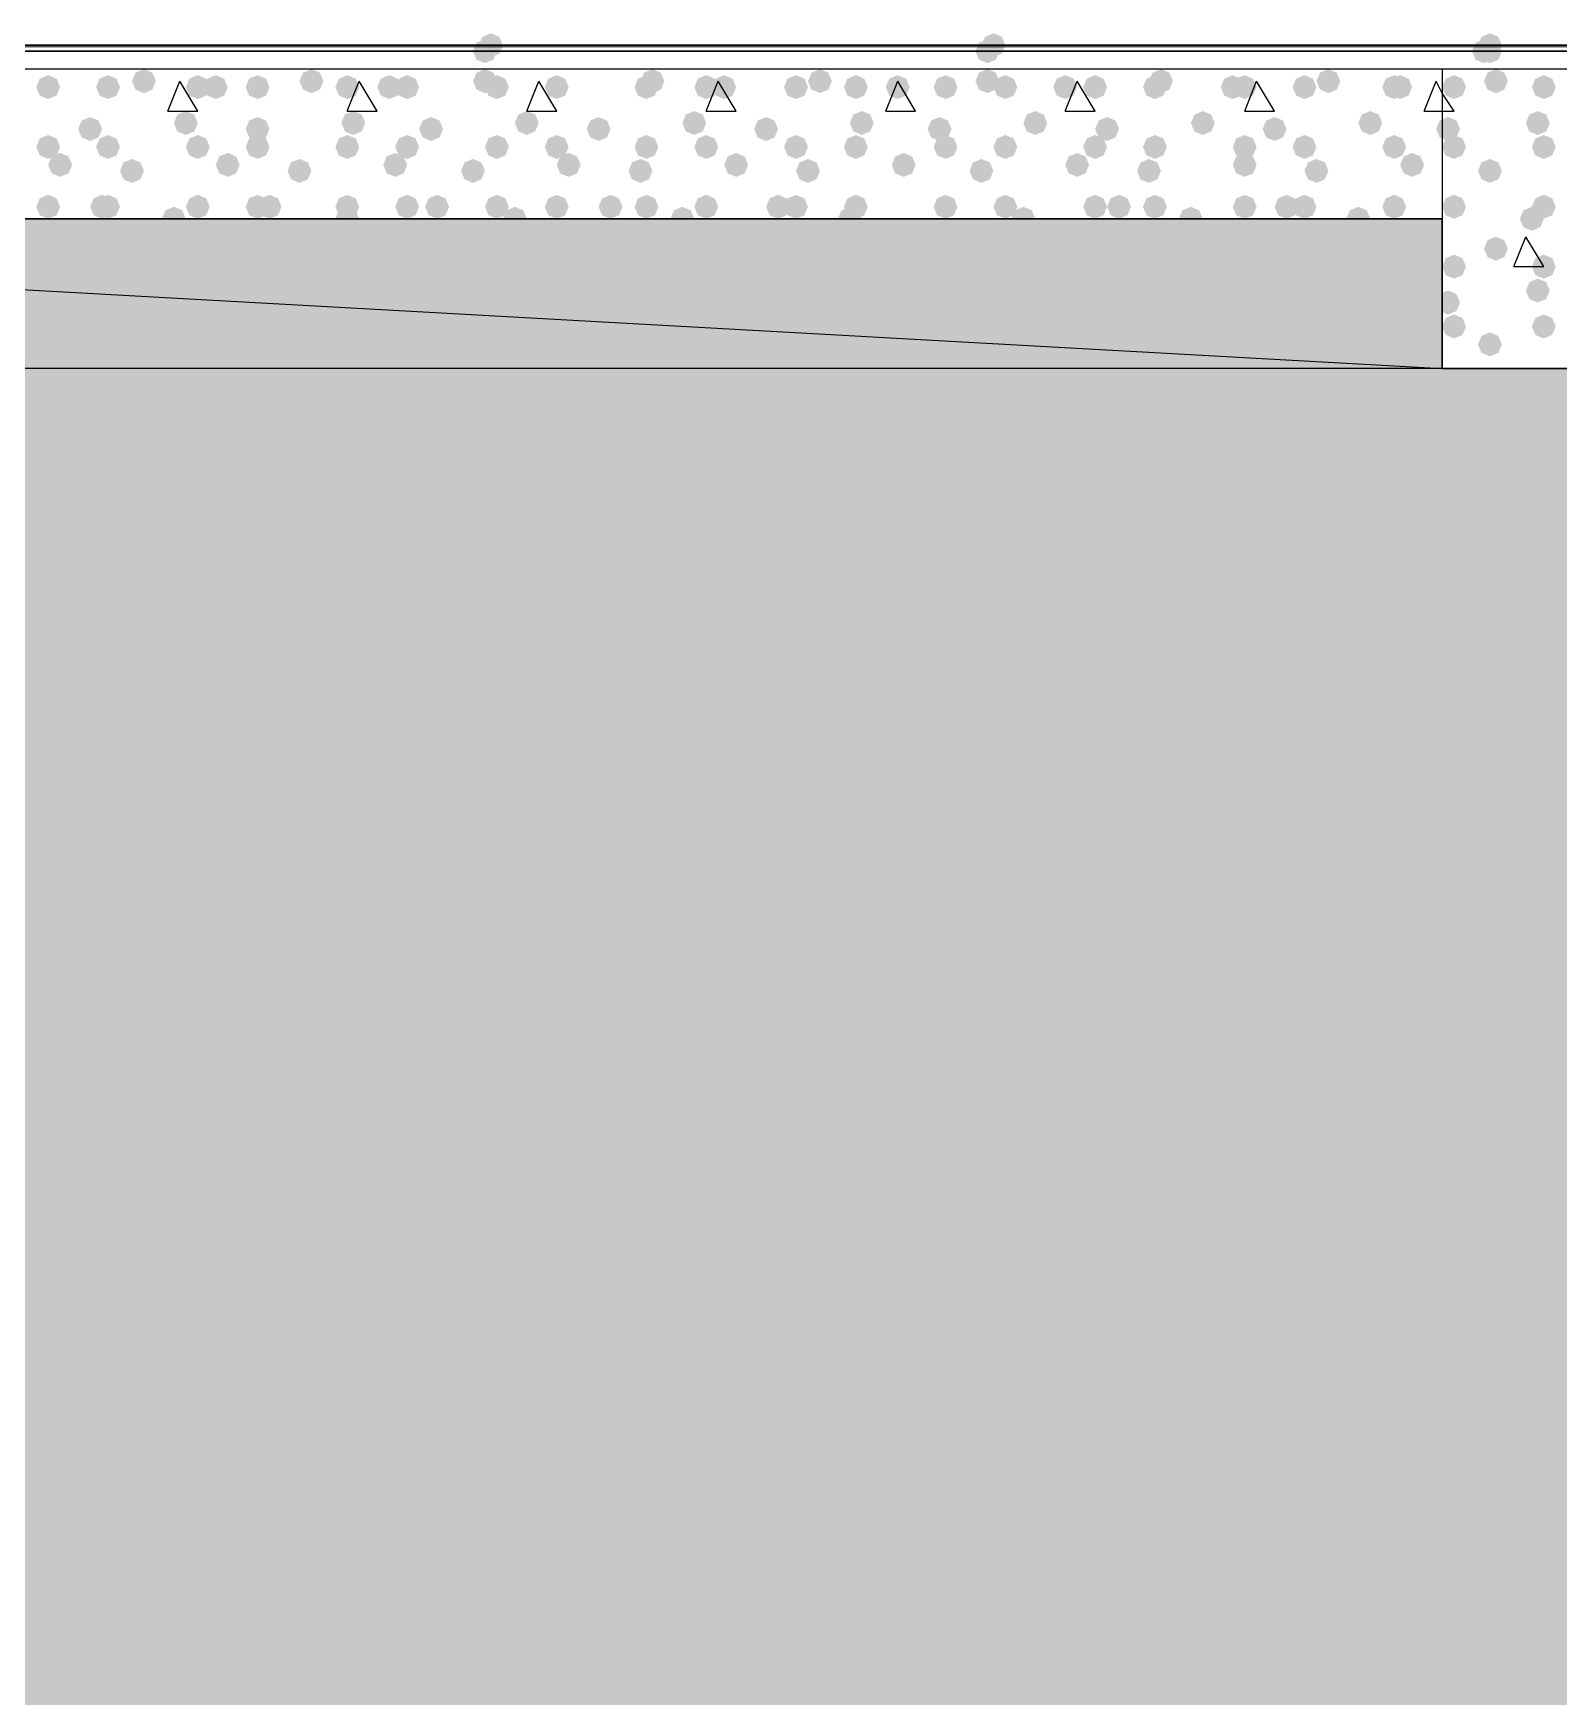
# Model space of a CAD drawing. Header units: millimetres. Extents: x 0 to 420, y 0 to 297.
# Drawn here: x 268.63 to 279.42, y 232.11 to 243.88 of the extents above; entities that cross this region are included whole.
import ezdxf

# ---------------------------------------------------------------- set-up
doc = ezdxf.new("R2010")
doc.units = ezdxf.units.MM
doc.layers.get('0').update_dxf_attribs({"linetype": 'CONTINUOUS'})

msp = doc.modelspace()

# ---------------------------------------------------------------- hatches: boundary and pattern name
at = {"true_color": 0x0000fe}
for points in [[(271.949333, 243.797667), (271.924463, 243.737871), (271.864667, 243.713), (271.804871, 243.737871), (271.78, 243.797667), (271.804871, 243.857462), (271.864667, 243.882333), (271.924462, 243.857463)], [(275.505333, 243.797667), (275.480462, 243.737871), (275.420667, 243.713), (275.360871, 243.737871), (275.336, 243.797667), (275.360871, 243.857462), (275.420667, 243.882333), (275.480462, 243.857463)], [(279.019, 243.797667), (278.994129, 243.737871), (278.934333, 243.713), (278.874537, 243.737871), (278.849667, 243.797667), (278.874537, 243.857462), (278.934333, 243.882333), (278.994129, 243.857463)], [(271.907, 243.755333), (271.882129, 243.695537), (271.822333, 243.670667), (271.762538, 243.695537), (271.737667, 243.755333), (271.762537, 243.815129), (271.822333, 243.84), (271.882129, 243.815129)], [(271.907, 243.755333), (271.882129, 243.695537), (271.822333, 243.670667), (271.762538, 243.695537), (271.737667, 243.755333), (271.762537, 243.815129), (271.822333, 243.84), (271.882129, 243.815129)], [(271.907, 243.755333), (271.882129, 243.695537), (271.822333, 243.670667), (271.762538, 243.695537), (271.737667, 243.755333), (271.762537, 243.815129), (271.822333, 243.84), (271.882129, 243.815129)], [(275.463, 243.755333), (275.438129, 243.695537), (275.378333, 243.670667), (275.318537, 243.695537), (275.293667, 243.755333), (275.318537, 243.815129), (275.378333, 243.84), (275.438129, 243.815129)], [(275.463, 243.755333), (275.438129, 243.695537), (275.378333, 243.670667), (275.318537, 243.695537), (275.293667, 243.755333), (275.318537, 243.815129), (275.378333, 243.84), (275.438129, 243.815129)], [(275.463, 243.755333), (275.438129, 243.695537), (275.378333, 243.670667), (275.318537, 243.695537), (275.293667, 243.755333), (275.318537, 243.815129), (275.378333, 243.84), (275.438129, 243.815129)], [(278.976667, 243.755333), (278.951796, 243.695537), (278.892, 243.670667), (278.832204, 243.695537), (278.807333, 243.755333), (278.832204, 243.815129), (278.892, 243.84), (278.951796, 243.815129)], [(278.976667, 243.755333), (278.951796, 243.695537), (278.892, 243.670667), (278.832204, 243.695537), (278.807333, 243.755333), (278.832204, 243.815129), (278.892, 243.84), (278.951796, 243.815129)], [(279.019, 243.755333), (278.994129, 243.695537), (278.934333, 243.670667), (278.874537, 243.695537), (278.849667, 243.755333), (278.874537, 243.815129), (278.934333, 243.84), (278.994129, 243.815129)]]:
    msp.add_hatch(color=0, dxfattribs=at).paths.add_polyline_path(points, flags=0)
at = {"true_color": 0x000007}
h = msp.add_hatch(color=0, dxfattribs=at)
h.paths.add_polyline_path([(31.284333, 243.755333), (379.73, 243.755333)], flags=0)
h.paths.add_polyline_path([(379.73, 243.755333), (31.284333, 243.755333)], flags=0)
at = {"true_color": 0x000008}
for points in [[(269.494, 243.543667), (269.469129, 243.483871), (269.409333, 243.459), (269.349538, 243.483871), (269.324667, 243.543667), (269.349537, 243.603462), (269.409333, 243.628333), (269.469129, 243.603463)], [(270.679333, 243.543667), (270.654463, 243.483871), (270.594667, 243.459), (270.534871, 243.483871), (270.51, 243.543667), (270.534871, 243.603462), (270.594667, 243.628333), (270.654462, 243.603463)], [(271.907, 243.543667), (271.882129, 243.483871), (271.822333, 243.459), (271.762538, 243.483871), (271.737667, 243.543667), (271.762537, 243.603462), (271.822333, 243.628333), (271.882129, 243.603463)], [(273.092333, 243.543667), (273.067462, 243.483871), (273.007667, 243.459), (272.947871, 243.483871), (272.923, 243.543667), (272.947871, 243.603462), (273.007667, 243.628333), (273.067462, 243.603463)], [(274.277667, 243.543667), (274.252796, 243.483871), (274.193, 243.459), (274.133204, 243.483871), (274.108333, 243.543667), (274.133204, 243.603462), (274.193, 243.628333), (274.252796, 243.603463)], [(275.463, 243.543667), (275.438129, 243.483871), (275.378333, 243.459), (275.318537, 243.483871), (275.293667, 243.543667), (275.318537, 243.603462), (275.378333, 243.628333), (275.438129, 243.603463)], [(276.690667, 243.543667), (276.665796, 243.483871), (276.606, 243.459), (276.546204, 243.483871), (276.521333, 243.543667), (276.546204, 243.603462), (276.606, 243.628333), (276.665796, 243.603463)], [(277.876, 243.543667), (277.851129, 243.483871), (277.791333, 243.459), (277.731537, 243.483871), (277.706667, 243.543667), (277.731537, 243.603462), (277.791333, 243.628333), (277.851129, 243.603463)], [(268.816667, 243.501333), (268.791796, 243.441537), (268.732, 243.416667), (268.672204, 243.441537), (268.647333, 243.501333), (268.672204, 243.561129), (268.732, 243.586), (268.791796, 243.561129)], [(268.816667, 243.501333), (268.791796, 243.441537), (268.732, 243.416667), (268.672204, 243.441537), (268.647333, 243.501333), (268.672204, 243.561129), (268.732, 243.586), (268.791796, 243.561129)], [(269.24, 243.501333), (269.215129, 243.441537), (269.155333, 243.416667), (269.095537, 243.441537), (269.070667, 243.501333), (269.095537, 243.561129), (269.155333, 243.586), (269.215129, 243.561129)], [(269.875, 243.501333), (269.850129, 243.441537), (269.790333, 243.416667), (269.730537, 243.441537), (269.705667, 243.501333), (269.730537, 243.561129), (269.790333, 243.586), (269.850129, 243.561129)], [(270.002, 243.501333), (269.977129, 243.441537), (269.917333, 243.416667), (269.857538, 243.441537), (269.832667, 243.501333), (269.857537, 243.561129), (269.917333, 243.586), (269.977129, 243.561129)], [(270.298333, 243.501333), (270.273462, 243.441537), (270.213667, 243.416667), (270.153871, 243.441537), (270.129, 243.501333), (270.153871, 243.561129), (270.213667, 243.586), (270.273462, 243.561129)], [(270.933333, 243.501333), (270.908462, 243.441537), (270.848667, 243.416667), (270.788871, 243.441537), (270.764, 243.501333), (270.788871, 243.561129), (270.848667, 243.586), (270.908462, 243.561129)], [(271.229667, 243.501333), (271.204796, 243.441537), (271.145, 243.416667), (271.085204, 243.441537), (271.060333, 243.501333), (271.085204, 243.561129), (271.145, 243.586), (271.204796, 243.561129)], [(271.356667, 243.501333), (271.331796, 243.441537), (271.272, 243.416667), (271.212204, 243.441537), (271.187333, 243.501333), (271.212204, 243.561129), (271.272, 243.586), (271.331796, 243.561129)], [(271.991667, 243.501333), (271.966796, 243.441537), (271.907, 243.416667), (271.847204, 243.441537), (271.822333, 243.501333), (271.847204, 243.561129), (271.907, 243.586), (271.966796, 243.561129)], [(272.415, 243.501333), (272.390129, 243.441537), (272.330333, 243.416667), (272.270538, 243.441537), (272.245667, 243.501333), (272.270537, 243.561129), (272.330333, 243.586), (272.390129, 243.561129)], [(272.415, 243.501333), (272.390129, 243.441537), (272.330333, 243.416667), (272.270538, 243.441537), (272.245667, 243.501333), (272.270537, 243.561129), (272.330333, 243.586), (272.390129, 243.561129)], [(273.05, 243.501333), (273.025129, 243.441537), (272.965333, 243.416667), (272.905538, 243.441537), (272.880667, 243.501333), (272.905537, 243.561129), (272.965333, 243.586), (273.025129, 243.561129)], [(273.473333, 243.501333), (273.448463, 243.441537), (273.388667, 243.416667), (273.328871, 243.441537), (273.304, 243.501333), (273.328871, 243.561129), (273.388667, 243.586), (273.448462, 243.561129)], [(273.600333, 243.501333), (273.575462, 243.441537), (273.515667, 243.416667), (273.455871, 243.441537), (273.431, 243.501333), (273.455871, 243.561129), (273.515667, 243.586), (273.575462, 243.561129)], [(274.108333, 243.501333), (274.083463, 243.441537), (274.023667, 243.416667), (273.963871, 243.441537), (273.939, 243.501333), (273.963871, 243.561129), (274.023667, 243.586), (274.083462, 243.561129)], [(274.531667, 243.501333), (274.506796, 243.441537), (274.447, 243.416667), (274.387204, 243.441537), (274.362333, 243.501333), (274.387204, 243.561129), (274.447, 243.586), (274.506796, 243.561129)], [(274.828, 243.501333), (274.803129, 243.441537), (274.743333, 243.416667), (274.683538, 243.441537), (274.658667, 243.501333), (274.683537, 243.561129), (274.743333, 243.586), (274.803129, 243.561129)], [(275.166667, 243.501333), (275.141796, 243.441537), (275.082, 243.416667), (275.022204, 243.441537), (274.997333, 243.501333), (275.022204, 243.561129), (275.082, 243.586), (275.141796, 243.561129)], [(275.59, 243.501333), (275.565129, 243.441537), (275.505333, 243.416667), (275.445538, 243.441537), (275.420667, 243.501333), (275.445537, 243.561129), (275.505333, 243.586), (275.565129, 243.561129)], [(276.013333, 243.501333), (275.988462, 243.441537), (275.928667, 243.416667), (275.868871, 243.441537), (275.844, 243.501333), (275.868871, 243.561129), (275.928667, 243.586), (275.988462, 243.561129)], [(276.225, 243.501333), (276.200129, 243.441537), (276.140333, 243.416667), (276.080537, 243.441537), (276.055667, 243.501333), (276.080537, 243.561129), (276.140333, 243.586), (276.200129, 243.561129)], [(276.648333, 243.501333), (276.623462, 243.441537), (276.563667, 243.416667), (276.503871, 243.441537), (276.479, 243.501333), (276.503871, 243.561129), (276.563667, 243.586), (276.623462, 243.561129)], [(277.198667, 243.501333), (277.173796, 243.441537), (277.114, 243.416667), (277.054204, 243.441537), (277.029333, 243.501333), (277.054204, 243.561129), (277.114, 243.586), (277.173796, 243.561129)], [(277.283333, 243.501333), (277.258462, 243.441537), (277.198667, 243.416667), (277.138871, 243.441537), (277.114, 243.501333), (277.138871, 243.561129), (277.198667, 243.586), (277.258462, 243.561129)], [(277.706667, 243.501333), (277.681796, 243.441537), (277.622, 243.416667), (277.562204, 243.441537), (277.537333, 243.501333), (277.562204, 243.561129), (277.622, 243.586), (277.681796, 243.561129)], [(278.341667, 243.501333), (278.316796, 243.441537), (278.257, 243.416667), (278.197204, 243.441537), (278.172333, 243.501333), (278.197204, 243.561129), (278.257, 243.586), (278.316796, 243.561129)], [(278.384, 243.501333), (278.359129, 243.441537), (278.299333, 243.416667), (278.239537, 243.441537), (278.214667, 243.501333), (278.239537, 243.561129), (278.299333, 243.586), (278.359129, 243.561129)], [(269.113, 243.205), (269.088129, 243.145204), (269.028333, 243.120333), (268.968538, 243.145204), (268.943667, 243.205), (268.968537, 243.264796), (269.028333, 243.289667), (269.088129, 243.264796)], [(269.790333, 243.247333), (269.765463, 243.187537), (269.705667, 243.162667), (269.645871, 243.187537), (269.621, 243.247333), (269.645871, 243.307129), (269.705667, 243.332), (269.765462, 243.307129)], [(270.298333, 243.205), (270.273462, 243.145204), (270.213667, 243.120333), (270.153871, 243.145204), (270.129, 243.205), (270.153871, 243.264796), (270.213667, 243.289667), (270.273462, 243.264796)], [(270.975667, 243.247333), (270.950796, 243.187537), (270.891, 243.162667), (270.831204, 243.187537), (270.806333, 243.247333), (270.831204, 243.307129), (270.891, 243.332), (270.950796, 243.307129)], [(271.526, 243.205), (271.501129, 243.145204), (271.441333, 243.120333), (271.381538, 243.145204), (271.356667, 243.205), (271.381537, 243.264796), (271.441333, 243.289667), (271.501129, 243.264796)], [(272.203333, 243.247333), (272.178463, 243.187537), (272.118667, 243.162667), (272.058871, 243.187537), (272.034, 243.247333), (272.058871, 243.307129), (272.118667, 243.332), (272.178462, 243.307129)], [(272.711333, 243.205), (272.686462, 243.145204), (272.626667, 243.120333), (272.566871, 243.145204), (272.542, 243.205), (272.566871, 243.264796), (272.626667, 243.289667), (272.686462, 243.264796)], [(273.388667, 243.247333), (273.363796, 243.187537), (273.304, 243.162667), (273.244204, 243.187537), (273.219333, 243.247333), (273.244204, 243.307129), (273.304, 243.332), (273.363796, 243.307129)], [(273.896667, 243.205), (273.871796, 243.145204), (273.812, 243.120333), (273.752204, 243.145204), (273.727333, 243.205), (273.752204, 243.264796), (273.812, 243.289667), (273.871796, 243.264796)], [(274.574, 243.247333), (274.549129, 243.187537), (274.489333, 243.162667), (274.429538, 243.187537), (274.404667, 243.247333), (274.429537, 243.307129), (274.489333, 243.332), (274.549129, 243.307129)], [(275.124333, 243.205), (275.099462, 243.145204), (275.039667, 243.120333), (274.979871, 243.145204), (274.955, 243.205), (274.979871, 243.264796), (275.039667, 243.289667), (275.099462, 243.264796)], [(275.801667, 243.247333), (275.776796, 243.187537), (275.717, 243.162667), (275.657204, 243.187537), (275.632333, 243.247333), (275.657204, 243.307129), (275.717, 243.332), (275.776796, 243.307129)], [(276.309667, 243.205), (276.284796, 243.145204), (276.225, 243.120333), (276.165204, 243.145204), (276.140333, 243.205), (276.165204, 243.264796), (276.225, 243.289667), (276.284796, 243.264796)], [(276.987, 243.247333), (276.962129, 243.187537), (276.902333, 243.162667), (276.842538, 243.187537), (276.817667, 243.247333), (276.842537, 243.307129), (276.902333, 243.332), (276.962129, 243.307129)], [(277.495, 243.205), (277.470129, 243.145204), (277.410333, 243.120333), (277.350537, 243.145204), (277.325667, 243.205), (277.350537, 243.264796), (277.410333, 243.289667), (277.470129, 243.264796)], [(278.172333, 243.247333), (278.147462, 243.187537), (278.087667, 243.162667), (278.027871, 243.187537), (278.003, 243.247333), (278.027871, 243.307129), (278.087667, 243.332), (278.147462, 243.307129)], [(268.816667, 243.078), (268.791796, 243.018204), (268.732, 242.993333), (268.672204, 243.018204), (268.647333, 243.078), (268.672204, 243.137796), (268.732, 243.162667), (268.791796, 243.137796)], [(269.24, 243.078), (269.215129, 243.018204), (269.155333, 242.993333), (269.095537, 243.018204), (269.070667, 243.078), (269.095537, 243.137796), (269.155333, 243.162667), (269.215129, 243.137796)], [(269.875, 243.078), (269.850129, 243.018204), (269.790333, 242.993333), (269.730537, 243.018204), (269.705667, 243.078), (269.730537, 243.137796), (269.790333, 243.162667), (269.850129, 243.137796)], [(270.298333, 243.078), (270.273462, 243.018204), (270.213667, 242.993333), (270.153871, 243.018204), (270.129, 243.078), (270.153871, 243.137796), (270.213667, 243.162667), (270.273462, 243.137796)], [(270.933333, 243.078), (270.908462, 243.018204), (270.848667, 242.993333), (270.788871, 243.018204), (270.764, 243.078), (270.788871, 243.137796), (270.848667, 243.162667), (270.908462, 243.137796)], [(271.356667, 243.078), (271.331796, 243.018204), (271.272, 242.993333), (271.212204, 243.018204), (271.187333, 243.078), (271.212204, 243.137796), (271.272, 243.162667), (271.331796, 243.137796)], [(271.991667, 243.078), (271.966796, 243.018204), (271.907, 242.993333), (271.847204, 243.018204), (271.822333, 243.078), (271.847204, 243.137796), (271.907, 243.162667), (271.966796, 243.137796)], [(272.415, 243.078), (272.390129, 243.018204), (272.330333, 242.993333), (272.270538, 243.018204), (272.245667, 243.078), (272.270537, 243.137796), (272.330333, 243.162667), (272.390129, 243.137796)], [(273.05, 243.078), (273.025129, 243.018204), (272.965333, 242.993333), (272.905538, 243.018204), (272.880667, 243.078), (272.905537, 243.137796), (272.965333, 243.162667), (273.025129, 243.137796)], [(273.473333, 243.078), (273.448463, 243.018204), (273.388667, 242.993333), (273.328871, 243.018204), (273.304, 243.078), (273.328871, 243.137796), (273.388667, 243.162667), (273.448462, 243.137796)], [(274.108333, 243.078), (274.083463, 243.018204), (274.023667, 242.993333), (273.963871, 243.018204), (273.939, 243.078), (273.963871, 243.137796), (274.023667, 243.162667), (274.083462, 243.137796)], [(274.531667, 243.078), (274.506796, 243.018204), (274.447, 242.993333), (274.387204, 243.018204), (274.362333, 243.078), (274.387204, 243.137796), (274.447, 243.162667), (274.506796, 243.137796)], [(275.166667, 243.078), (275.141796, 243.018204), (275.082, 242.993333), (275.022204, 243.018204), (274.997333, 243.078), (275.022204, 243.137796), (275.082, 243.162667), (275.141796, 243.137796)], [(275.59, 243.078), (275.565129, 243.018204), (275.505333, 242.993333), (275.445538, 243.018204), (275.420667, 243.078), (275.445537, 243.137796), (275.505333, 243.162667), (275.565129, 243.137796)], [(276.225, 243.078), (276.200129, 243.018204), (276.140333, 242.993333), (276.080537, 243.018204), (276.055667, 243.078), (276.080537, 243.137796), (276.140333, 243.162667), (276.200129, 243.137796)], [(276.648333, 243.078), (276.623462, 243.018204), (276.563667, 242.993333), (276.503871, 243.018204), (276.479, 243.078), (276.503871, 243.137796), (276.563667, 243.162667), (276.623462, 243.137796)], [(277.283333, 243.078), (277.258462, 243.018204), (277.198667, 242.993333), (277.138871, 243.018204), (277.114, 243.078), (277.138871, 243.137796), (277.198667, 243.162667), (277.258462, 243.137796)], [(277.706667, 243.078), (277.681796, 243.018204), (277.622, 242.993333), (277.562204, 243.018204), (277.537333, 243.078), (277.562204, 243.137796), (277.622, 243.162667), (277.681796, 243.137796)], [(278.341667, 243.078), (278.316796, 243.018204), (278.257, 242.993333), (278.197204, 243.018204), (278.172333, 243.078), (278.197204, 243.137796), (278.257, 243.162667), (278.316796, 243.137796)], [(268.901333, 242.951), (268.876463, 242.891204), (268.816667, 242.866333), (268.756871, 242.891204), (268.732, 242.951), (268.756871, 243.010796), (268.816667, 243.035667), (268.876462, 243.010796)], [(270.086667, 242.951), (270.061796, 242.891204), (270.002, 242.866333), (269.942204, 242.891204), (269.917333, 242.951), (269.942204, 243.010796), (270.002, 243.035667), (270.061796, 243.010796)], [(271.272, 242.951), (271.247129, 242.891204), (271.187333, 242.866333), (271.127538, 242.891204), (271.102667, 242.951), (271.127537, 243.010796), (271.187333, 243.035667), (271.247129, 243.010796)], [(272.499667, 242.951), (272.474796, 242.891204), (272.415, 242.866333), (272.355204, 242.891204), (272.330333, 242.951), (272.355204, 243.010796), (272.415, 243.035667), (272.474796, 243.010796)], [(273.685, 242.951), (273.660129, 242.891204), (273.600333, 242.866333), (273.540538, 242.891204), (273.515667, 242.951), (273.540537, 243.010796), (273.600333, 243.035667), (273.660129, 243.010796)], [(274.870333, 242.951), (274.845462, 242.891204), (274.785667, 242.866333), (274.725871, 242.891204), (274.701, 242.951), (274.725871, 243.010796), (274.785667, 243.035667), (274.845462, 243.010796)], [(276.098, 242.951), (276.073129, 242.891204), (276.013333, 242.866333), (275.953538, 242.891204), (275.928667, 242.951), (275.953537, 243.010796), (276.013333, 243.035667), (276.073129, 243.010796)], [(277.283333, 242.951), (277.258462, 242.891204), (277.198667, 242.866333), (277.138871, 242.891204), (277.114, 242.951), (277.138871, 243.010796), (277.198667, 243.035667), (277.258462, 243.010796)], [(278.468667, 242.951), (278.443796, 242.891204), (278.384, 242.866333), (278.324204, 242.891204), (278.299333, 242.951), (278.324204, 243.010796), (278.384, 243.035667), (278.443796, 243.010796)], [(269.409333, 242.908667), (269.384462, 242.848871), (269.324667, 242.824), (269.264871, 242.848871), (269.24, 242.908667), (269.264871, 242.968462), (269.324667, 242.993333), (269.384462, 242.968463)], [(270.594667, 242.908667), (270.569796, 242.848871), (270.51, 242.824), (270.450204, 242.848871), (270.425333, 242.908667), (270.450204, 242.968462), (270.51, 242.993333), (270.569796, 242.968463)], [(271.822333, 242.908667), (271.797462, 242.848871), (271.737667, 242.824), (271.677871, 242.848871), (271.653, 242.908667), (271.677871, 242.968462), (271.737667, 242.993333), (271.797462, 242.968463)], [(273.007667, 242.908667), (272.982796, 242.848871), (272.923, 242.824), (272.863204, 242.848871), (272.838333, 242.908667), (272.863204, 242.968462), (272.923, 242.993333), (272.982796, 242.968463)], [(274.193, 242.908667), (274.168129, 242.848871), (274.108333, 242.824), (274.048537, 242.848871), (274.023667, 242.908667), (274.048537, 242.968462), (274.108333, 242.993333), (274.168129, 242.968463)], [(275.420667, 242.908667), (275.395796, 242.848871), (275.336, 242.824), (275.276204, 242.848871), (275.251333, 242.908667), (275.276204, 242.968462), (275.336, 242.993333), (275.395796, 242.968463)], [(276.606, 242.908667), (276.581129, 242.848871), (276.521333, 242.824), (276.461537, 242.848871), (276.436667, 242.908667), (276.461537, 242.968462), (276.521333, 242.993333), (276.581129, 242.968463)], [(277.791333, 242.908667), (277.766462, 242.848871), (277.706667, 242.824), (277.646871, 242.848871), (277.622, 242.908667), (277.646871, 242.968462), (277.706667, 242.993333), (277.766462, 242.968463)], [(268.816667, 242.654667), (268.791796, 242.594871), (268.732, 242.57), (268.672204, 242.594871), (268.647333, 242.654667), (268.672204, 242.714462), (268.732, 242.739333), (268.791796, 242.714463)], [(269.197667, 242.654667), (269.172796, 242.594871), (269.113, 242.57), (269.053204, 242.594871), (269.028333, 242.654667), (269.053204, 242.714462), (269.113, 242.739333), (269.172796, 242.714463)], [(269.24, 242.654667), (269.215129, 242.594871), (269.155333, 242.57), (269.095537, 242.594871), (269.070667, 242.654667), (269.095537, 242.714462), (269.155333, 242.739333), (269.215129, 242.714463)], [(269.875, 242.654667), (269.850129, 242.594871), (269.790333, 242.57), (269.730537, 242.594871), (269.705667, 242.654667), (269.730537, 242.714462), (269.790333, 242.739333), (269.850129, 242.714463)], [(270.298333, 242.654667), (270.273462, 242.594871), (270.213667, 242.57), (270.153871, 242.594871), (270.129, 242.654667), (270.153871, 242.714462), (270.213667, 242.739333), (270.273462, 242.714463)], [(270.383, 242.654667), (270.358129, 242.594871), (270.298333, 242.57), (270.238538, 242.594871), (270.213667, 242.654667), (270.238537, 242.714462), (270.298333, 242.739333), (270.358129, 242.714463)], [(270.933333, 242.654667), (270.908462, 242.594871), (270.848667, 242.57), (270.788871, 242.594871), (270.764, 242.654667), (270.788871, 242.714462), (270.848667, 242.739333), (270.908462, 242.714463)], [(271.356667, 242.654667), (271.331796, 242.594871), (271.272, 242.57), (271.212204, 242.594871), (271.187333, 242.654667), (271.212204, 242.714462), (271.272, 242.739333), (271.331796, 242.714463)], [(271.568333, 242.654667), (271.543463, 242.594871), (271.483667, 242.57), (271.423871, 242.594871), (271.399, 242.654667), (271.423871, 242.714462), (271.483667, 242.739333), (271.543462, 242.714463)], [(271.991667, 242.654667), (271.966796, 242.594871), (271.907, 242.57), (271.847204, 242.594871), (271.822333, 242.654667), (271.847204, 242.714462), (271.907, 242.739333), (271.966796, 242.714463)], [(272.415, 242.654667), (272.390129, 242.594871), (272.330333, 242.57), (272.270538, 242.594871), (272.245667, 242.654667), (272.270537, 242.714462), (272.330333, 242.739333), (272.390129, 242.714463)], [(272.796, 242.654667), (272.771129, 242.594871), (272.711333, 242.57), (272.651538, 242.594871), (272.626667, 242.654667), (272.651537, 242.714462), (272.711333, 242.739333), (272.771129, 242.714463)], [(273.05, 242.654667), (273.025129, 242.594871), (272.965333, 242.57), (272.905538, 242.594871), (272.880667, 242.654667), (272.905537, 242.714462), (272.965333, 242.739333), (273.025129, 242.714463)], [(273.473333, 242.654667), (273.448463, 242.594871), (273.388667, 242.57), (273.328871, 242.594871), (273.304, 242.654667), (273.328871, 242.714462), (273.388667, 242.739333), (273.448462, 242.714463)], [(273.981333, 242.654667), (273.956462, 242.594871), (273.896667, 242.57), (273.836871, 242.594871), (273.812, 242.654667), (273.836871, 242.714462), (273.896667, 242.739333), (273.956462, 242.714463)], [(274.108333, 242.654667), (274.083463, 242.594871), (274.023667, 242.57), (273.963871, 242.594871), (273.939, 242.654667), (273.963871, 242.714462), (274.023667, 242.739333), (274.083462, 242.714463)], [(274.531667, 242.654667), (274.506796, 242.594871), (274.447, 242.57), (274.387204, 242.594871), (274.362333, 242.654667), (274.387204, 242.714462), (274.447, 242.739333), (274.506796, 242.714463)], [(275.166667, 242.654667), (275.141796, 242.594871), (275.082, 242.57), (275.022204, 242.594871), (274.997333, 242.654667), (275.022204, 242.714462), (275.082, 242.739333), (275.141796, 242.714463)], [(275.166667, 242.654667), (275.141796, 242.594871), (275.082, 242.57), (275.022204, 242.594871), (274.997333, 242.654667), (275.022204, 242.714462), (275.082, 242.739333), (275.141796, 242.714463)], [(275.59, 242.654667), (275.565129, 242.594871), (275.505333, 242.57), (275.445538, 242.594871), (275.420667, 242.654667), (275.445537, 242.714462), (275.505333, 242.739333), (275.565129, 242.714463)], [(276.225, 242.654667), (276.200129, 242.594871), (276.140333, 242.57), (276.080537, 242.594871), (276.055667, 242.654667), (276.080537, 242.714462), (276.140333, 242.739333), (276.200129, 242.714463)], [(276.394333, 242.654667), (276.369462, 242.594871), (276.309667, 242.57), (276.249871, 242.594871), (276.225, 242.654667), (276.249871, 242.714462), (276.309667, 242.739333), (276.369462, 242.714463)], [(276.648333, 242.654667), (276.623462, 242.594871), (276.563667, 242.57), (276.503871, 242.594871), (276.479, 242.654667), (276.503871, 242.714462), (276.563667, 242.739333), (276.623462, 242.714463)], [(277.283333, 242.654667), (277.258462, 242.594871), (277.198667, 242.57), (277.138871, 242.594871), (277.114, 242.654667), (277.138871, 242.714462), (277.198667, 242.739333), (277.258462, 242.714463)], [(277.579667, 242.654667), (277.554796, 242.594871), (277.495, 242.57), (277.435204, 242.594871), (277.410333, 242.654667), (277.435204, 242.714462), (277.495, 242.739333), (277.554796, 242.714463)], [(277.706667, 242.654667), (277.681796, 242.594871), (277.622, 242.57), (277.562204, 242.594871), (277.537333, 242.654667), (277.562204, 242.714462), (277.622, 242.739333), (277.681796, 242.714463)], [(278.341667, 242.654667), (278.316796, 242.594871), (278.257, 242.57), (278.197204, 242.594871), (278.172333, 242.654667), (278.197204, 242.714462), (278.257, 242.739333), (278.316796, 242.714463)], [(269.705667, 242.57), (269.680796, 242.510204), (269.621, 242.485333), (269.561204, 242.510204), (269.536333, 242.57), (269.561204, 242.629796), (269.621, 242.654667), (269.680796, 242.629796)], [(270.933333, 242.57), (270.908462, 242.510204), (270.848667, 242.485333), (270.788871, 242.510204), (270.764, 242.57), (270.788871, 242.629796), (270.848667, 242.654667), (270.908462, 242.629796)], [(272.118667, 242.57), (272.093796, 242.510204), (272.034, 242.485333), (271.974204, 242.510204), (271.949333, 242.57), (271.974204, 242.629796), (272.034, 242.654667), (272.093796, 242.629796)], [(273.304, 242.57), (273.279129, 242.510204), (273.219333, 242.485333), (273.159538, 242.510204), (273.134667, 242.57), (273.159537, 242.629796), (273.219333, 242.654667), (273.279129, 242.629796)], [(274.489333, 242.57), (274.464462, 242.510204), (274.404667, 242.485333), (274.344871, 242.510204), (274.32, 242.57), (274.344871, 242.629796), (274.404667, 242.654667), (274.464462, 242.629796)], [(275.717, 242.57), (275.692129, 242.510204), (275.632333, 242.485333), (275.572537, 242.510204), (275.547667, 242.57), (275.572537, 242.629796), (275.632333, 242.654667), (275.692129, 242.629796)], [(276.902333, 242.57), (276.877462, 242.510204), (276.817667, 242.485333), (276.757871, 242.510204), (276.733, 242.57), (276.757871, 242.629796), (276.817667, 242.654667), (276.877462, 242.629796)], [(278.087667, 242.57), (278.062796, 242.510204), (278.003, 242.485333), (277.943204, 242.510204), (277.918333, 242.57), (277.943204, 242.629796), (278.003, 242.654667), (278.062796, 242.629796)]]:
    msp.add_hatch(color=0, dxfattribs=at).paths.add_polyline_path(points, flags=0)
at = {"true_color": 0x000007}
for points in [[(279.061333, 243.543667), (279.036462, 243.483871), (278.976667, 243.459), (278.916871, 243.483871), (278.892, 243.543667), (278.916871, 243.603462), (278.976667, 243.628333), (279.036462, 243.603463)], [(278.765, 243.501333), (278.740129, 243.441537), (278.680333, 243.416667), (278.620538, 243.441537), (278.595667, 243.501333), (278.620537, 243.561129), (278.680333, 243.586), (278.740129, 243.561129)], [(279.4, 243.501333), (279.375129, 243.441537), (279.315333, 243.416667), (279.255538, 243.441537), (279.230667, 243.501333), (279.255537, 243.561129), (279.315333, 243.586), (279.375129, 243.561129)], [(278.722667, 243.205), (278.697796, 243.145204), (278.638, 243.120333), (278.578204, 243.145204), (278.553333, 243.205), (278.578204, 243.264796), (278.638, 243.289667), (278.697796, 243.264796)], [(279.357667, 243.247333), (279.332796, 243.187537), (279.273, 243.162667), (279.213204, 243.187537), (279.188333, 243.247333), (279.213204, 243.307129), (279.273, 243.332), (279.332796, 243.307129)], [(278.765, 243.078), (278.740129, 243.018204), (278.680333, 242.993333), (278.620538, 243.018204), (278.595667, 243.078), (278.620537, 243.137796), (278.680333, 243.162667), (278.740129, 243.137796)], [(279.4, 243.078), (279.375129, 243.018204), (279.315333, 242.993333), (279.255538, 243.018204), (279.230667, 243.078), (279.255537, 243.137796), (279.315333, 243.162667), (279.375129, 243.137796)], [(279.019, 242.908667), (278.994129, 242.848871), (278.934333, 242.824), (278.874537, 242.848871), (278.849667, 242.908667), (278.874537, 242.968462), (278.934333, 242.993333), (278.994129, 242.968463)], [(278.765, 242.654667), (278.740129, 242.594871), (278.680333, 242.57), (278.620538, 242.594871), (278.595667, 242.654667), (278.620537, 242.714462), (278.680333, 242.739333), (278.740129, 242.714463)], [(278.765, 242.654667), (278.740129, 242.594871), (278.680333, 242.57), (278.620538, 242.594871), (278.595667, 242.654667), (278.620537, 242.714462), (278.680333, 242.739333), (278.740129, 242.714463)], [(279.4, 242.654667), (279.375129, 242.594871), (279.315333, 242.57), (279.255538, 242.594871), (279.230667, 242.654667), (279.255537, 242.714462), (279.315333, 242.739333), (279.375129, 242.714463)], [(279.315333, 242.57), (279.290462, 242.510204), (279.230667, 242.485333), (279.170871, 242.510204), (279.146, 242.57), (279.170871, 242.629796), (279.230667, 242.654667), (279.290462, 242.629796)], [(279.061333, 242.358333), (279.036462, 242.298537), (278.976667, 242.273667), (278.916871, 242.298537), (278.892, 242.358333), (278.916871, 242.418129), (278.976667, 242.443), (279.036462, 242.418129)], [(278.765, 242.231333), (278.740129, 242.171537), (278.680333, 242.146667), (278.620538, 242.171537), (278.595667, 242.231333), (278.620537, 242.291129), (278.680333, 242.316), (278.740129, 242.291129)], [(279.4, 242.231333), (279.375129, 242.171537), (279.315333, 242.146667), (279.255538, 242.171537), (279.230667, 242.231333), (279.255537, 242.291129), (279.315333, 242.316), (279.375129, 242.291129)], [(279.357667, 242.062), (279.332796, 242.002204), (279.273, 241.977333), (279.213204, 242.002204), (279.188333, 242.062), (279.213204, 242.121796), (279.273, 242.146667), (279.332796, 242.121796)], [(278.722667, 241.977333), (278.697796, 241.917537), (278.638, 241.892667), (278.578204, 241.917537), (278.553333, 241.977333), (278.578204, 242.037129), (278.638, 242.062), (278.697796, 242.037129)], [(278.765, 241.808), (278.740129, 241.748204), (278.680333, 241.723333), (278.620538, 241.748204), (278.595667, 241.808), (278.620537, 241.867796), (278.680333, 241.892667), (278.740129, 241.867796)], [(279.4, 241.808), (279.375129, 241.748204), (279.315333, 241.723333), (279.255538, 241.748204), (279.230667, 241.808), (279.255537, 241.867796), (279.315333, 241.892667), (279.375129, 241.867796)], [(279.019, 241.681), (278.994129, 241.621204), (278.934333, 241.596333), (278.874537, 241.621204), (278.849667, 241.681), (278.874537, 241.740796), (278.934333, 241.765667), (278.994129, 241.740796)]]:
    msp.add_hatch(color=0, dxfattribs=at).paths.add_polyline_path(points, flags=0)
at = {"true_color": 0x000008}
h = msp.add_hatch(color=0, dxfattribs=at)
h.paths.add_polyline_path([(278.595667, 242.57), (259.545667, 242.57), (278.595667, 241.511667)], flags=0)
h.paths.add_polyline_path([(259.545667, 242.57), (278.595667, 241.511667), (259.545667, 241.511667)], flags=0)
h = msp.add_hatch(color=0, dxfattribs=at)
h.paths.add_polyline_path([(378.544667, 241.511667), (32.469667, 241.511667), (378.544667, 222.461667)], flags=0)
h.paths.add_polyline_path([(32.469667, 241.511667), (378.544667, 222.461667), (32.469667, 222.461667)], flags=0)

# ---------------------------------------------------------------- linework, layer by layer
at = {"color": 0, "true_color": 0x000007}
for points in [[(379.73, 243.797667), (31.242, 243.797667), (379.73, 243.797667), (31.242, 243.755333)], [(379.73, 243.797667), (31.242, 243.797667), (31.242, 243.755333)], [(379.73, 243.755333), (31.284333, 243.755333), (31.242, 243.755333)], [(31.284333, 243.755333), (379.73, 243.755333)], [(31.284333, 243.755333), (379.73, 243.755333)], [(278.595667, 243.628333), (259.545667, 243.628333)], [(278.680333, 243.332), (278.595667, 243.459)], [(278.595667, 243.332), (278.680333, 243.332)], [(259.545667, 242.57), (278.595667, 242.57)], [(279.103667, 242.231333), (279.188333, 242.443)], [(279.315333, 242.231333), (279.188333, 242.443)], [(279.103667, 242.231333), (279.315333, 242.231333)]]:
    msp.add_lwpolyline(points, dxfattribs=at)
for points in [[(31.284333, 243.755333), (379.73, 243.755333)], [(31.284333, 243.755333), (379.73, 243.755333)], [(379.73, 243.755333), (31.284333, 243.755333)], [(278.595667, 243.628333), (278.595667, 241.511667), (280.712333, 241.511667), (280.712333, 243.628333)]]:
    msp.add_lwpolyline(points, close=True, dxfattribs=at)
at = {"color": 0, "true_color": 0x000008}
for points in [[(269.578667, 243.332), (269.663333, 243.543667)], [(269.790333, 243.332), (269.663333, 243.543667)], [(270.848667, 243.332), (270.933333, 243.543667)], [(271.060333, 243.332), (270.933333, 243.543667)], [(272.118667, 243.332), (272.203333, 243.543667)], [(272.330333, 243.332), (272.203333, 243.543667)], [(273.388667, 243.332), (273.473333, 243.543667)], [(273.600333, 243.332), (273.473333, 243.543667)], [(274.658667, 243.332), (274.743333, 243.543667)], [(274.870333, 243.332), (274.743333, 243.543667)], [(275.928667, 243.332), (276.013333, 243.543667)], [(276.140333, 243.332), (276.013333, 243.543667)], [(277.198667, 243.332), (277.283333, 243.543667)], [(277.410333, 243.332), (277.283333, 243.543667)], [(278.468667, 243.332), (278.553333, 243.543667)], [(278.595667, 243.459), (278.553333, 243.543667)], [(269.578667, 243.332), (269.790333, 243.332)], [(270.848667, 243.332), (271.060333, 243.332)], [(272.118667, 243.332), (272.330333, 243.332)], [(273.388667, 243.332), (273.600333, 243.332)], [(274.658667, 243.332), (274.870333, 243.332)], [(275.928667, 243.332), (276.140333, 243.332)], [(277.198667, 243.332), (277.410333, 243.332)], [(278.468667, 243.332), (278.595667, 243.332)]]:
    msp.add_lwpolyline(points, dxfattribs=at)
for points in [[(278.595667, 242.57), (259.545667, 242.57), (278.595667, 241.511667)], [(259.545667, 242.57), (278.595667, 241.511667), (259.545667, 241.511667)], [(378.544667, 241.511667), (32.469667, 241.511667), (378.544667, 222.461667)]]:
    msp.add_lwpolyline(points, close=True, dxfattribs=at)

doc.saveas('drawing.dxf')
